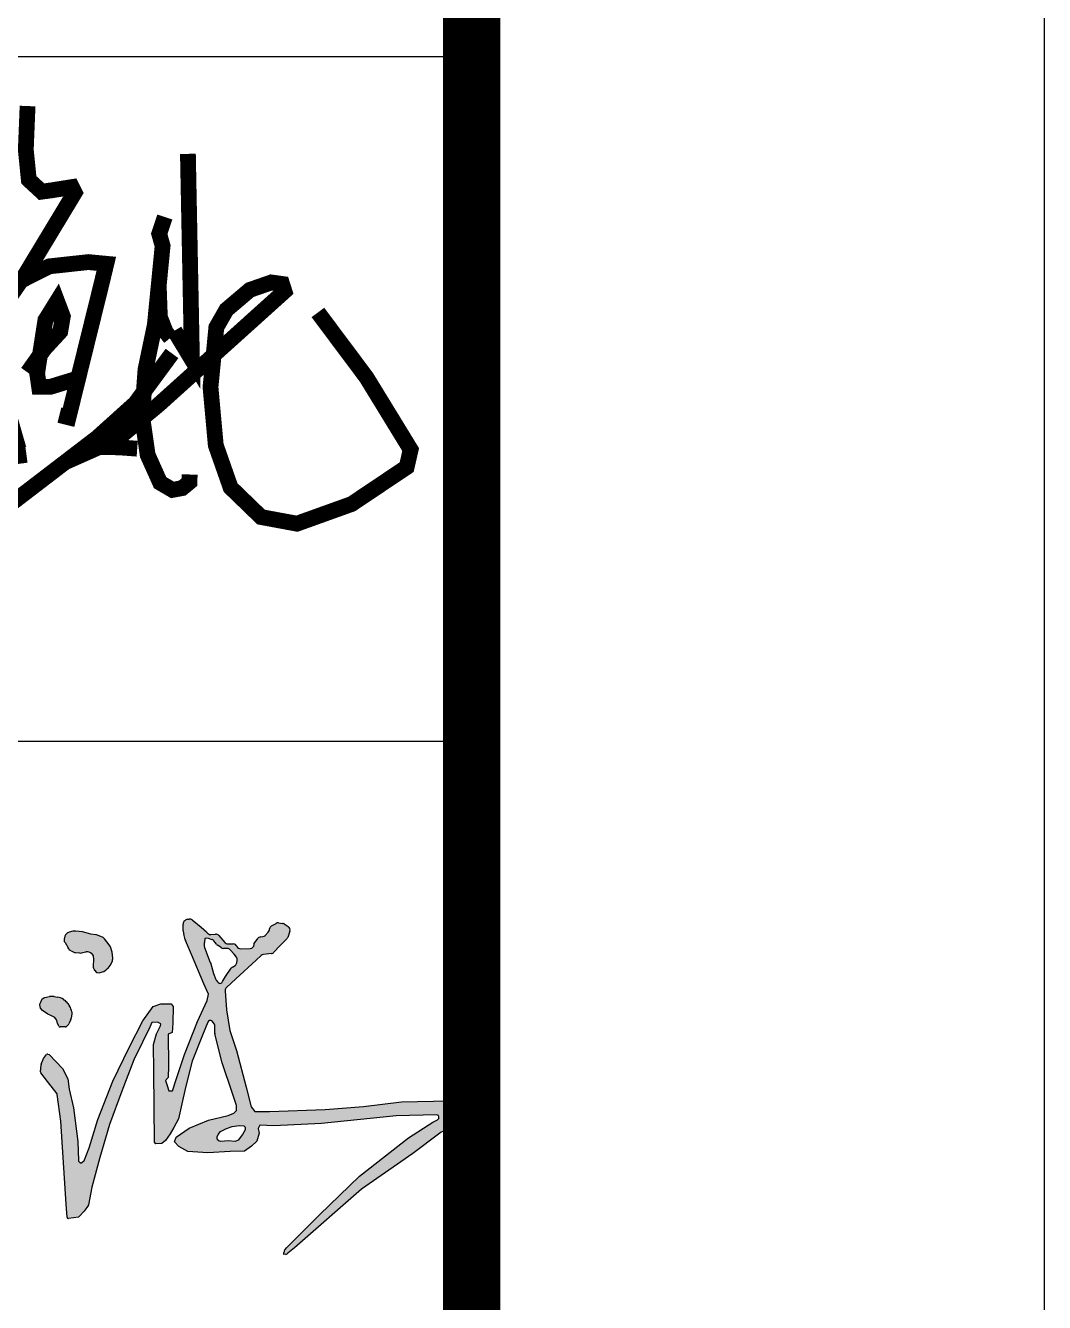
# Model space of a CAD drawing. Extents: x 69728788 to 149766163, y 20718153 to 43663798.
# Drawn here: x 74929901 to 74932569, y 21520424 to 21523769 of the extents above; entities that cross this region are included whole.
import ezdxf

# ---------------------------------------------------------------- set-up
doc = ezdxf.new("R2010")
doc.units = 0
doc.header["$LTSCALE"] = 1000
doc.header["$MEASUREMENT"] = 0
doc.layers.get('0').update_dxf_attribs({"linetype": 'CONTINUOUS'})
for name, color, linetype in [('PUB_TITLE', 4, 'CONTINUOUS'), ('图框', 253, 'CONTINUOUS'), ('签名', 7, 'CONTINUOUS')]:
    doc.layers.add(name, color=color, linetype=linetype)
doc.layers.add('修改', color=7, linetype='CONTINUOUS', lineweight=20)

# ---------------------------------------------------------------- blocks, each defined once
blk = doc.blocks.new('5555')
at = {"layer": '修改', "color": 1, "const_width": 750}
for points in [[(2546225, -869415), (2546141, -871490), (2546284, -872921), (2546892, -873483), (2547353, -873421), (2548330, -873265), (2548330, -873265), (2548464, -873530), (2546131, -877395), (2545700, -878022), (2545455, -877483), (2544954, -877483), (2544541, -878175), (2545024, -883015), (2545889, -886026), (2545889, -886026), (2546173, -885988)], [(2553842, -871686), (2554034, -881467), (2553203, -880091)], [(2522716, -876986), (2523307, -877329), (2527057, -874161), (2527376, -874398), (2525673, -880071), (2525460, -880674), (2525567, -881147), (2525969, -881229), (2525824, -893691), (2525038, -893023), (2523701, -891421), (2521816, -890353), (2518817, -890353), (2531694, -879226), (2534158, -877327)], [(2552744, -874687), (2552478, -875485), (2552640, -876061), (2552271, -879813), (2551827, -881934), (2551665, -884135), (2551931, -885996), (2552522, -887311), (2553108, -887654), (2553573, -887567), (2553914, -887284), (2553928, -886921)], [(2545915, -877708), (2547248, -877032), (2549110, -876828), (2549966, -876910), (2549748, -877820), (2548171, -884205), (2547736, -884097)], [(2546228, -882073), (2547016, -880960), (2547777, -880131), (2547900, -879412), (2547628, -878692), (2547071, -879588), (2546679, -882105), (2546773, -882759), (2547300, -882759), (2548474, -882399), (2548609, -882432)], [(2548009, -886338), (2549639, -885613), (2550404, -885303), (2552445, -883610), (2556119, -880300), (2558144, -878476), (2558428, -878219), (2558316, -877868), (2557803, -877796), (2556786, -878149), (2555672, -879093), (2555192, -879934), (2554915, -882771), (2555166, -885531), (2555870, -887541), (2557317, -888942), (2559021, -889258), (2561621, -888324), (2564234, -886571), (2564424, -885738), (2562327, -882313), (2560017, -879222)], [(2552456, -877937), (2552509, -879438), (2552793, -880162), (2553011, -880429)], [(2541379, -889203), (2540053, -889824), (2538845, -890950), (2538602, -891716), (2539269, -891824), (2542160, -890818), (2549533, -885171), (2551342, -883541), (2553086, -881169)], [(2534323, -883065), (2534568, -884614), (2534661, -887828), (2534463, -888399), (2534008, -888248)], [(2538421, -884840), (2538097, -885745)], [(2548009, -886338), (2549639, -885613), (2550577, -885631), (2551434, -885695)], [(2530557, -886583), (2530115, -887061), (2531094, -888062), (2532236, -888202), (2532236, -888202), (2532398, -888111)]]:
    blk.add_lwpolyline(points, dxfattribs=at)
blk = doc.blocks.new('新块.dwgASFDFDD')
at = {"layer": '签名'}
h = blk.add_hatch(color=256, dxfattribs=at)
h.paths.add_polyline_path([(96656.3, 22585.8, -0.161092), (96657.7, 22581.3), (96657.7, 22560.9, 0.059171), (96658, 22559.2), (96677.6, 22477.8), (96706.1, 22395.5), (96718, 22360), (96718, 22345.8), (96710.9, 22338), (96694.3, 22331.6), (96639.8, 22319), (96586.1, 22296.9), (96550.6, 22271.7), (96545.9, 22258.3), (96557.7, 22245.7), (96583, 22231.5), (96638.2, 22228.3), (96700.6, 22231.5), (96740.1, 22233), (96759.8, 22246.5), (96774, 22260.7), (96781.1, 22282.7), (96778, 22296.2), (96782.7, 22304.8), (96821.4, 22303.3), (96954, 22309.6), (97161.8, 22330.9), (97273.8, 22333.9), (97279.4, 22331.6), (97280.2, 22328.5, -0.351664), (97276.3, 22319.9), (97263.6, 22313.6), (97196.1, 22269.8), (97059.8, 22162.9), (96948.4, 22056), (96857.2, 21963.8), (96853, 21959.6, 0.182737), (96849.6, 21951), (96849.6, 21945.2), (96855.3, 21946.1, 0.107749), (96860.9, 21949.1), (96878.8, 21964.4), (97065.5, 22126.9), (97207.3, 22225.9), (97283.2, 22282.4, -0.146318), (97299.5, 22290.8), (97318.5, 22297.7), (97363.9, 22322.9), (97389.8, 22345.4), (97387.6, 22356.7), (97366.2, 22366.8), (97309.9, 22372.4), (97175.9, 22370.2), (97070.9, 22356.7), (96964, 22348.8), (96809.7, 22343.2), (96769.2, 22343.2), (96759, 22355.6), (96744.4, 22410.7), (96717.9, 22512.5), (96699.6, 22568), (96689.7, 22625.7), (96686.5, 22678.7, -0.229187), (96690.2, 22687.8), (96716.4, 22711.2), (96772.7, 22763.3), (96786.1, 22776.1, -0.163206), (96792.6, 22779.2), (96814.9, 22781.8, 0.182466), (96822, 22785.4), (96838.1, 22803.4), (96857.5, 22822.7, 0.112028), (96860.1, 22826.9), (96866.1, 22843.8, 0.355152), (96861.3, 22857.2), (96850.1, 22864, 0.105653), (96845.6, 22865.6), (96834.7, 22866.9, 0.158327), (96827.9, 22865.6), (96815.5, 22858.7, 0.229319), (96809.8, 22850.7), (96809.1, 22846.9, -0.149826), (96806.2, 22841), (96797.9, 22832.3, -0.170427), (96791.3, 22828.9), (96784.5, 22827.9, 0.205569), (96776.9, 22823.4), (96767.1, 22809.7), (96766.9, 22806.7, -0.389723), (96756, 22796), (96729.4, 22795.2, -0.298366), (96718.9, 22801.6), (96718.6, 22802, 0.282824), (96708.8, 22808.5), (96693.3, 22808.9, -0.213806), (96685, 22812.8), (96668.7, 22832, 0.241802), (96659.2, 22836), (96646.2, 22834.9, -0.296225), (96635.5, 22840.7), (96634.7, 22842.1), (96619.9, 22855.4), (96594.5, 22875.3, 0.183189), (96586.8, 22877.7), (96583.1, 22877.4, 0.143474), (96577.2, 22875.3), (96574.1, 22873, 0.248651), (96569.5, 22863.5), (96570.1, 22845.4, 0.093275), (96576.3, 22818.4), (96593.2, 22779.3), (96627, 22697.7), (96640.3, 22668.8), (96636.8, 22651.3), (96609.2, 22593.3), (96573.3, 22501.8), (96550.8, 22434.3), (96540.2, 22400.6), (96529.7, 22400.6), (96524, 22418.1), (96520.5, 22428.7), (96528.3, 22437.1), (96529, 22470.2), (96528.3, 22558.1), (96538.8, 22562.3), (96540.9, 22588.3), (96542.3, 22634.8), (96536.7, 22642.5), (96507.9, 22642.5), (96486, 22634.8), (96457.9, 22594.7), (96419.9, 22520.8), (96374, 22427.7), (96332.5, 22320.8), (96308.6, 22242.1), (96295.2, 22207.6), (96288.6, 22201, -0.398668), (96283.4, 22200.8), (96280.2, 22203.7, -0.202683), (96279, 22206.4), (96276.9, 22259.6), (96264.9, 22353.2), (96253, 22404.7), (96249.4, 22433.6), (96234.7, 22462.4), (96197.3, 22501.8), (96193.9, 22502.4, 0.27777), (96190.3, 22501), (96181.8, 22490.1), (96175.4, 22474.1, 0.073618), (96175.1, 22473), (96173.4, 22453.3, 0.189344), (96174.2, 22450.7), (96193.1, 22426.4), (96220, 22391), (96229.9, 22316), (96244.7, 22085.4), (96247, 22049.2, 0.436729), (96251.3, 22045.8), (96278.8, 22049.7, 0.16879), (96281, 22050.8), (96295.1, 22065.6), (96306.5, 22082.4, 0.102966), (96307.1, 22083.8), (96316.4, 22132.7), (96338.5, 22214.7), (96364.6, 22306.5), (96399.4, 22399.6), (96432.6, 22486.6), (96456.3, 22535.5), (96476.8, 22577.3), (96482.4, 22589.9), (96498.1, 22591.5), (96507.6, 22586.8), (96506.8, 22581.2), (96495.8, 22558.4), (96487.1, 22529.2), (96487.9, 22455), (96490.3, 22257.6), (96494.2, 22252.9), (96510, 22254.5), (96520.3, 22262.4), (96533.7, 22281.3), (96544, 22298.6), (96556.6, 22322.3), (96566.2, 22364.4), (96576.4, 22409.4), (96594.6, 22482.7), (96623, 22555.3), (96638.6, 22591.6, -0.469667), (96649.6, 22594.8)])
h.paths.add_polyline_path([(96672.9, 22699.1, -0.288827), (96665.1, 22702.9), (96662.1, 22707, -0.065977), (96660.7, 22709.6), (96654.1, 22726.7), (96645.3, 22756.6, 0.044379), (96644.6, 22758.4, -0.024291), (96645, 22757.4), (96629.2, 22798.5, -0.091237), (96628.5, 22802.5), (96628.4, 22812.8), (96630, 22823.6), (96634.4, 22824.8), (96640.4, 22823.6), (96650.1, 22820.4, -0.144533), (96655.3, 22816.8), (96662.6, 22807.7, 0.074132), (96665, 22805.4), (96675.5, 22798.3, 0.138918), (96681.3, 22796.3), (96692.2, 22795.8, -0.194331), (96699.9, 22792.3), (96711.2, 22780.2), (96717.7, 22771.5, -0.202294), (96719.7, 22763), (96718.6, 22756.4, -0.204654), (96713.8, 22749), (96706.4, 22743.9, 0.089425), (96703.5, 22741.1), (96687.4, 22718.3), (96679.1, 22704.1), (96676.8, 22700.2)], flags=16)
h.paths.add_polyline_path([(96724.9, 22303.7), (96738, 22303.3), (96742.2, 22299.5), (96742.2, 22291.6), (96734.7, 22278.9), (96722.5, 22263), (96714.1, 22259.3), (96694.9, 22261.1), (96674.7, 22259.7), (96668.7, 22261.6), (96664, 22267.2), (96664.4, 22272.8), (96666.9, 22279.4), (96673.8, 22287.3), (96690.2, 22295.8), (96705.6, 22301.4)], flags=16)
h.paths.add_polyline_path([(96315.9, 22781.5), (96319.3, 22775.3), (96320.4, 22764.9), (96319.9, 22747.1, 0.170281), (96323.7, 22735.3), (96328.5, 22729.1), (96336.6, 22728.6), (96346, 22731.1, 0.103189), (96352.9, 22734.5), (96357.7, 22738.3, 0.062296), (96361, 22741.6), (96366.8, 22749.1), (96372.1, 22759.3, 0.141144), (96374.1, 22769.4), (96372.8, 22785.3), (96367.5, 22800.5, 0.087273), (96364.3, 22806.2), (96350.7, 22822.9, 0.128318), (96343.1, 22828.4), (96331.4, 22833, 0.060575), (96327.1, 22834.2), (96313.5, 22836), (96300.3, 22839), (96289.7, 22842), (96271.3, 22844.5), (96263.2, 22844.1), (96253.4, 22841.6), (96250.7, 22840.4, 0.142069), (96242.7, 22833.6), (96240.6, 22830.5), (96239.3, 22822), (96239.3, 22815.6), (96241.9, 22813), (96249.8, 22797.8, 0.158988), (96258.1, 22789.6), (96264.4, 22786.4, 0.091187), (96270.9, 22784.5), (96281.6, 22783.5, 0.078859), (96287.5, 22783.8), (96298.2, 22786.2), (96300.6, 22786.5, -0.22636)], flags=17)
h.paths.add_polyline_path([(96202, 22609.3), (96213.4, 22604.4), (96217.7, 22597.9), (96220.4, 22588.7), (96224.3, 22580.1, 0.295053), (96227.7, 22577.9), (96242.5, 22577.9, 0.162181), (96244.7, 22578.6), (96246.6, 22580, 0.119743), (96252.2, 22586.9), (96257.1, 22596.9, 0.078472), (96258.8, 22602.5), (96260.4, 22613.9), (96260.2, 22619.9, 0.110904), (96254.2, 22635.2), (96249.1, 22642.8, 0.087686), (96240, 22652.2), (96237, 22654.4, 0.119431), (96220.6, 22661.1), (96211.2, 22662.5, 0.087256), (96198.2, 22662.2), (96185.7, 22659.7), (96183, 22659.1), (96178.1, 22656.4), (96176.1, 22652.6, 0.064845), (96172.7, 22643.6), (96171.6, 22639.1), (96173.3, 22630.4), (96179.2, 22623.9), (96193.3, 22613.1)])
for p, q in [((96570.1, 22845.4), (96569.5, 22863.5)), ((96574.1, 22873), (96577.2, 22875.3)), ((96583.1, 22877.4), (96586.8, 22877.7)), ((96594.5, 22875.3), (96619.9, 22855.4)), ((96619.9, 22855.4), (96634.7, 22842.1)), ((96809.1, 22846.9), (96809.8, 22850.7)), ((96815.5, 22858.7), (96827.9, 22865.6)), ((96834.7, 22866.9), (96845.6, 22865.6)), ((96850.1, 22864), (96861.3, 22857.2)), ((96240.6, 22830.5), (96239.3, 22822)), ((96239.3, 22822), (96239.3, 22815.6)), ((96239.3, 22815.6), (96241.9, 22813)), ((96242.7, 22833.6), (96240.6, 22830.5)), ((96253.4, 22841.6), (96250.7, 22840.4)), ((96263.2, 22844.1), (96253.4, 22841.6)), ((96271.3, 22844.5), (96263.2, 22844.1)), ((96289.7, 22842), (96271.3, 22844.5)), ((96300.3, 22839), (96289.7, 22842)), ((96313.5, 22836), (96300.3, 22839)), ((96327.1, 22834.2), (96313.5, 22836)), ((96343.1, 22828.4), (96331.4, 22833)), ((96364.3, 22806.2), (96350.7, 22822.9)), ((96593.2, 22779.3), (96576.3, 22818.4)), ((96630, 22823.6), (96628.6, 22813.6)), ((96634.4, 22824.8), (96630, 22823.6)), ((96640.4, 22823.6), (96634.4, 22824.8)), ((96634.7, 22842.1), (96635.5, 22840.7)), ((96650.1, 22820.4), (96640.4, 22823.6)), ((96646.2, 22834.9), (96659.2, 22836)), ((96662.6, 22807.7), (96655.3, 22816.8)), ((96668.7, 22832), (96685, 22812.8)), ((96767.1, 22809.7), (96776.9, 22823.4)), ((96784.5, 22827.9), (96791.3, 22828.9)), ((96797.9, 22832.3), (96806.2, 22841)), ((96857.5, 22822.7), (96838.1, 22803.4)), ((96866.1, 22843.8), (96860.1, 22826.9)), ((96241.9, 22813), (96249.8, 22797.8)), ((96258.1, 22789.6), (96264.4, 22786.4)), ((96270.9, 22784.5), (96281.6, 22783.5)), ((96287.5, 22783.8), (96298.2, 22786.2)), ((96298.2, 22786.2), (96300.6, 22786.5)), ((96315.9, 22781.5), (96319.3, 22775.3)), ((96372.8, 22785.3), (96367.5, 22800.5)), ((96374.1, 22769.4), (96372.8, 22785.3)), ((96627, 22697.7), (96593.2, 22779.3)), ((96628.5, 22811.9), (96628.5, 22802.5)), ((96629.2, 22798.5), (96645, 22757.4)), ((96675.5, 22798.3), (96665, 22805.4)), ((96692.2, 22795.8), (96681.3, 22796.3)), ((96693.3, 22808.9), (96708.8, 22808.5)), ((96711.2, 22780.2), (96699.9, 22792.3)), ((96717.7, 22771.5), (96711.2, 22780.2)), ((96718.6, 22802), (96718.9, 22801.6)), ((96729.4, 22795.2), (96756, 22796)), ((96766.9, 22806.7), (96767.1, 22809.7)), ((96814.9, 22781.8), (96792.6, 22779.2)), ((96838.1, 22803.4), (96822, 22785.4)), ((96319.3, 22775.3), (96320.4, 22764.9)), ((96320.4, 22764.9), (96319.9, 22747.1)), ((96361, 22741.6), (96366.8, 22749.1)), ((96366.8, 22749.1), (96372.1, 22759.3)), ((96645.3, 22756.6), (96654.1, 22726.7)), ((96706.4, 22743.9), (96713.8, 22749)), ((96772.7, 22763.3), (96716.4, 22711.2)), ((96718.6, 22756.4), (96719.7, 22763)), ((96786.1, 22776.1), (96772.7, 22763.3)), ((96323.7, 22735.3), (96328.5, 22729.1)), ((96328.5, 22729.1), (96336.6, 22728.6)), ((96336.6, 22728.6), (96346, 22731.1)), ((96352.9, 22734.5), (96357.7, 22738.3)), ((96654.1, 22726.7), (96660.7, 22709.6)), ((96679.1, 22704.1), (96687.4, 22718.3)), ((96687.4, 22718.3), (96703.5, 22741.1)), ((96716.4, 22711.2), (96690.2, 22687.8)), ((96640.3, 22668.8), (96627, 22697.7)), ((96662.1, 22707), (96665.1, 22702.9)), ((96672.9, 22699.1), (96676.8, 22700.2)), ((96676.8, 22700.2), (96679.1, 22704.1)), ((96686.5, 22678.7), (96689.7, 22625.7)), ((96171.6, 22639.1), (96172.7, 22643.6)), ((96173.3, 22630.4), (96171.6, 22639.1)), ((96176.1, 22652.6), (96178.1, 22656.4)), ((96178.1, 22656.4), (96183, 22659.1)), ((96183, 22659.1), (96185.7, 22659.7)), ((96185.7, 22659.7), (96198.2, 22662.2)), ((96211.2, 22662.5), (96220.6, 22661.1)), ((96237, 22654.4), (96240, 22652.2)), ((96249.1, 22642.8), (96254.2, 22635.2)), ((96486, 22634.8), (96507.9, 22642.5)), ((96507.9, 22642.5), (96536.7, 22642.5)), ((96536.7, 22642.5), (96542.3, 22634.8)), ((96609.2, 22593.3), (96636.8, 22651.3)), ((96636.8, 22651.3), (96640.3, 22668.8)), ((96179.2, 22623.9), (96173.3, 22630.4)), ((96193.3, 22613.1), (96179.2, 22623.9)), ((96202, 22609.3), (96193.3, 22613.1)), ((96213.4, 22604.4), (96202, 22609.3)), ((96217.7, 22597.9), (96213.4, 22604.4)), ((96260.4, 22613.9), (96258.8, 22602.5)), ((96260.2, 22619.9), (96260.4, 22613.9)), ((96457.9, 22594.7), (96486, 22634.8)), ((96542.3, 22634.8), (96540.9, 22588.3)), ((96689.7, 22625.7), (96699.6, 22568)), ((96220.4, 22588.7), (96217.7, 22597.9)), ((96224.3, 22580.1), (96220.4, 22588.7)), ((96242.5, 22577.9), (96227.7, 22577.9)), ((96246.6, 22580), (96244.7, 22578.6)), ((96257.1, 22596.9), (96252.2, 22586.9)), ((96419.9, 22520.8), (96457.9, 22594.7)), ((96476.8, 22577.3), (96456.3, 22535.5)), ((96482.4, 22589.9), (96476.8, 22577.3)), ((96498.1, 22591.5), (96482.4, 22589.9)), ((96495.8, 22558.4), (96506.8, 22581.2)), ((96507.6, 22586.8), (96498.1, 22591.5)), ((96506.8, 22581.2), (96507.6, 22586.8)), ((96540.9, 22588.3), (96538.8, 22562.3)), ((96573.3, 22501.8), (96609.2, 22593.3)), ((96638.6, 22591.6), (96623, 22555.3)), ((96650.4, 22593.8), (96649.3, 22595.1)), ((96656.3, 22585.6), (96650.4, 22593.8)), ((96657.7, 22560.9), (96657.7, 22581.3)), ((96699.6, 22568), (96717.9, 22512.5)), ((96456.3, 22535.5), (96432.6, 22486.6)), ((96487.1, 22529.2), (96495.8, 22558.4)), ((96538.8, 22562.3), (96528.3, 22558.1)), ((96528.3, 22558.1), (96529, 22470.2)), ((96623, 22555.3), (96594.6, 22482.7)), ((96677.6, 22477.8), (96658, 22559.2)), ((96181.8, 22490.1), (96190.3, 22501)), ((96193.9, 22502.4), (96197.3, 22501.8)), ((96197.3, 22501.8), (96234.7, 22462.4)), ((96374, 22427.7), (96419.9, 22520.8)), ((96487.9, 22455), (96487.1, 22529.2)), ((96550.8, 22434.3), (96573.3, 22501.8)), ((96717.9, 22512.5), (96744.4, 22410.7)), ((96173.4, 22453.3), (96175.1, 22473)), ((96175.4, 22474.1), (96181.8, 22490.1)), ((96234.7, 22462.4), (96249.4, 22433.6)), ((96432.6, 22486.6), (96399.4, 22399.6)), ((96529, 22470.2), (96528.3, 22437.1)), ((96594.6, 22482.7), (96576.4, 22409.4)), ((96706.1, 22395.5), (96677.6, 22477.8)), ((96193.1, 22426.4), (96174.2, 22450.7)), ((96219.4, 22391.8), (96193.1, 22426.4)), ((96249.4, 22433.6), (96253, 22404.7)), ((96332.5, 22320.8), (96374, 22427.7)), ((96490.3, 22257.6), (96487.9, 22455)), ((96528.3, 22437.1), (96520.5, 22428.7)), ((96520.5, 22428.7), (96524, 22418.1)), ((96540.2, 22400.6), (96550.8, 22434.3)), ((96229.9, 22316), (96220.1, 22390)), ((96253, 22404.7), (96264.9, 22353.2)), ((96399.4, 22399.6), (96364.6, 22306.5)), ((96524, 22418.1), (96529.7, 22400.6)), ((96529.7, 22400.6), (96540.2, 22400.6)), ((96576.4, 22409.4), (96566.2, 22364.4)), ((96718, 22360), (96706.1, 22395.5)), ((96744.4, 22410.7), (96759, 22355.6)), ((96264.9, 22353.2), (96276.9, 22259.6)), ((96566.2, 22364.4), (96556.6, 22322.3)), ((96718, 22345.8), (96718, 22360)), ((96759, 22355.6), (96769.2, 22343.2)), ((96964, 22348.8), (97070.9, 22356.7)), ((97070.9, 22356.7), (97175.9, 22370.2)), ((97175.9, 22370.2), (97309.9, 22372.4)), ((97309.9, 22372.4), (97366.2, 22366.8)), ((97366.2, 22366.8), (97387.6, 22356.7)), ((97387.6, 22356.7), (97389.8, 22345.4)), ((96308.6, 22242.1), (96332.5, 22320.8)), ((96556.6, 22322.3), (96544, 22298.6)), ((96586.1, 22296.9), (96639.8, 22319)), ((96639.8, 22319), (96694.3, 22331.6)), ((96694.3, 22331.6), (96710.9, 22338)), ((96710.9, 22338), (96718, 22345.8)), ((96769.2, 22343.2), (96809.7, 22343.2)), ((96809.7, 22343.2), (96964, 22348.8)), ((97161.8, 22330.9), (96954, 22309.6)), ((97273.8, 22333.9), (97161.8, 22330.9)), ((97263.6, 22313.6), (97276.3, 22319.9)), ((97279.4, 22331.6), (97273.8, 22333.9)), ((97280.2, 22328.5), (97279.4, 22331.6)), ((97363.9, 22322.9), (97318.5, 22297.7)), ((97389.8, 22345.4), (97363.9, 22322.9)), ((96244.7, 22085.4), (96229.9, 22316)), ((96364.6, 22306.5), (96338.5, 22214.7)), ((96544, 22298.6), (96533.7, 22281.3)), ((96550.6, 22271.7), (96586.1, 22296.9)), ((96666.9, 22279.4), (96673.8, 22287.3)), ((96673.8, 22287.3), (96690.2, 22295.8)), ((96690.2, 22295.8), (96705.6, 22301.4)), ((96705.6, 22301.4), (96724.9, 22303.7)), ((96724.9, 22303.7), (96738, 22303.3)), ((96742.2, 22291.6), (96734.7, 22278.9)), ((96738, 22303.3), (96742.2, 22299.5)), ((96742.2, 22299.5), (96742.2, 22291.6)), ((96781.1, 22282.7), (96774, 22260.7)), ((96782.7, 22304.8), (96778, 22296.2)), ((96778, 22296.2), (96781.1, 22282.7)), ((96821.4, 22303.3), (96782.7, 22304.8)), ((96954, 22309.6), (96821.4, 22303.3)), ((97196.1, 22269.8), (97263.6, 22313.6)), ((97283.2, 22282.4), (97207.3, 22225.9)), ((97318.5, 22297.7), (97299.5, 22290.8)), ((96276.9, 22259.6), (96279, 22206.4)), ((96494.2, 22252.9), (96490.3, 22257.6)), ((96510, 22254.5), (96494.2, 22252.9)), ((96520.3, 22262.4), (96510, 22254.5)), ((96533.7, 22281.3), (96520.3, 22262.4)), ((96545.9, 22258.3), (96550.6, 22271.7)), ((96557.7, 22245.7), (96545.9, 22258.3)), ((96664, 22267.2), (96664.4, 22272.8)), ((96668.7, 22261.6), (96664, 22267.2)), ((96664.4, 22272.8), (96666.9, 22279.4)), ((96674.7, 22259.7), (96668.7, 22261.6)), ((96694.9, 22261.1), (96674.7, 22259.7)), ((96714.1, 22259.3), (96694.9, 22261.1)), ((96722.5, 22263), (96714.1, 22259.3)), ((96734.7, 22278.9), (96722.5, 22263)), ((96759.8, 22246.5), (96740.1, 22233)), ((96774, 22260.7), (96759.8, 22246.5)), ((97059.8, 22162.9), (97196.1, 22269.8)), ((96295.5, 22208.3), (96308.6, 22242.1)), ((96338.5, 22214.7), (96316.4, 22132.7)), ((96583, 22231.5), (96557.7, 22245.7)), ((96638.2, 22228.3), (96583, 22231.5)), ((96700.6, 22231.5), (96638.2, 22228.3)), ((96740.1, 22233), (96700.6, 22231.5)), ((97207.3, 22225.9), (97065.5, 22126.9)), ((96280.2, 22203.7), (96283.4, 22200.8)), ((96288.6, 22201), (96294.6, 22207)), ((96948.4, 22056), (97059.8, 22162.9)), ((96316.4, 22132.7), (96307.1, 22083.8)), ((97065.5, 22126.9), (96878.8, 21964.4)), ((96247, 22049.2), (96244.7, 22085.4)), ((96306.5, 22082.4), (96295.1, 22065.6)), ((96278.8, 22049.7), (96251.3, 22045.8)), ((96295.1, 22065.6), (96281, 22050.8)), ((96857.2, 21963.8), (96948.4, 22056)), ((96853, 21959.6), (96857.2, 21963.8)), ((96878.8, 21964.4), (96860.9, 21949.1)), ((96849.6, 21945.2), (96849.6, 21951)), ((96855.3, 21946.1), (96849.6, 21945.2))]:
    blk.add_line(p, q)
for centre, radius, start, end in [((96580.7, 22863.9), 11.3, 126.2324, 182.0863), ((96583.8, 22866.2), 11.2, 93.5735, 126.2324), ((96587.5, 22866.4), 11.3, 52.0502, 93.5735), ((96820.9, 22848.9), 11.2, 118.8676, 170.5304), ((96833.3, 22855.8), 11.3, 82.8805, 118.8676), ((96844.2, 22854.4), 11.3, 58.7562, 82.8805), ((96855.5, 22847.6), 11.2, 340.5459, 58.7562), ((96258.3, 22823.2), 18.7, 113.9458, 146.2892), ((96324.5, 22815.6), 18.8, 68.4441, 82.3099), ((96336.2, 22811), 18.8, 39.1957, 68.4441), ((96645.1, 22848.1), 75, 182.0863, 203.4016), ((96645.3, 22846.1), 11.2, 208.6294, 274.6318), ((96646.5, 22809.8), 11.3, 38.6817, 71.5785), ((96660.1, 22824.7), 11.2, 40.2585, 94.6318), ((96786, 22816.8), 11.3, 97.7592, 144.2248), ((96789.8, 22840), 11.3, 277.7592, 316.4464), ((96798.1, 22848.7), 11.2, 316.4464, 350.5304), ((96849.5, 22830.6), 11.3, 314.9775, 340.5459), ((96266.4, 22806.4), 18.8, 207.3179, 243.4529), ((96272.8, 22803.2), 18.8, 243.4529, 264.2939), ((96283.4, 22802.1), 18.8, 264.2939, 282.3297), ((96303, 22767.9), 18.7, 46.5706, 97.5887), ((96349.8, 22794.3), 18.8, 19.2447, 39.1957), ((96639.7, 22812), 11.2, 171.8636, 180.1478), ((96639.7, 22802.5), 11.2, 180.1478, 200.9999), ((96671.3, 22814.7), 11.3, 218.6817, 235.6406), ((96681.9, 22807.6), 11.3, 235.6406, 267.2758), ((96693.6, 22820.1), 11.2, 220.2585, 268.5324), ((96691.7, 22784.6), 11.2, 43.2867, 87.2758), ((96708.5, 22797.2), 11.3, 25.3636, 88.5324), ((96729, 22806.4), 11.3, 205.3636, 271.8169), ((96755.7, 22807.3), 11.2, 271.8169, 356.9849), ((96793.9, 22768), 11.3, 96.6274, 133.7045), ((96813.6, 22793), 11.3, 276.6274, 317.9904), ((96338.7, 22746.6), 18.8, 178.6017, 217.2565), ((96355.4, 22767.9), 18.7, 332.6318, 4.7674), ((96634.5, 22753.4), 11.2, 16.4017, 20.9999), ((96712.7, 22734.6), 11.3, 124.266, 144.7064), ((96707.5, 22758.2), 11.3, 304.266, 350.5303), ((96708.6, 22764.8), 11.3, 350.5303, 36.2753), ((96341.3, 22749.2), 18.8, 284.4594, 308.0252), ((96346.2, 22753.1), 18.7, 308.0252, 322.284), ((96671.2, 22713.7), 11.3, 201.1764, 216.2753), ((96672, 22707.2), 8.12, 211.9977, 276.4383), ((96697.7, 22679.4), 11.3, 131.8555, 183.4896), ((96209.2, 22635), 37.5, 151.9088, 166.7495), ((96205.6, 22625.4), 37.5, 81.3541, 101.3013), ((96215, 22624), 37.5, 54.1116, 81.3541), ((96218, 22621.8), 37.5, 34.0668, 54.1116), ((96223.1, 22614.2), 37.5, 8.7529, 34.0668), ((96240.2, 22605.1), 18.8, 334.1614, 352.109), ((96227.7, 22581.6), 3.75, 204.2445, 270), ((96242.5, 22581.6), 3.75, 270, 306.8483), ((96235.3, 22595), 18.7, 306.8483, 334.1614), ((96645.5, 22588.6), 7.5, 59.0561, 156.7851), ((96650.2, 22581.3), 7.5, 0, 35.5589), ((96665.2, 22560.9), 7.5, 180, 193.5452), ((96193.3, 22498.7), 3.75, 80.0085, 142.1032), ((96178.9, 22472.7), 3.75, 158.1684, 175.0099), ((96177.1, 22453), 3.75, 175.0099, 217.8968), ((96216.4, 22389.5), 3.75, 7.5297, 37.2565), ((97272.9, 22326.6), 7.5, 296.5471, 14.0468), ((97305.5, 22259.2), 32.2, 100.7212, 134.0184), ((96282.7, 22206.5), 3.75, 182.2043, 228.0351), ((96285.9, 22203.6), 3.75, 228.0351, 314.9775), ((96292, 22209.7), 3.75, 314.9775, 338.7908), ((96303.4, 22084.5), 3.75, 325.6922, 349.2074), ((96250.8, 22049.5), 3.75, 183.7547, 278.1238), ((96278.3, 22053.4), 3.75, 278.1238, 316.4464), ((96862.7, 21950.7), 13.1, 137.3847, 178.8078), ((96851.1, 21960.5), 15, 285.8705, 310.4699)]:
    blk.add_arc(centre, radius, start, end)

msp = doc.modelspace()

# ---------------------------------------------------------------- linework, layer by layer
at = {"layer": 'PUB_TITLE'}
msp.add_lwpolyline([(74843468.9, 21476808.9), (74932568.9, 21476808.9), (74932568.9, 21539808.9), (74843468.9, 21539808.9)], close=True, dxfattribs=at)
at = {"layer": 'PUB_TITLE', "const_width": 150}
msp.add_lwpolyline([(74847218.9, 21478308.9), (74931068.9, 21478308.9), (74931068.9, 21538308.9), (74847218.9, 21538308.9)], close=True, dxfattribs=at)
at = {"layer": '图框', "color": 0}
for p, q in [((74922055.1, 21523687.7), (74931068.9, 21523687.7)), ((74922055.1, 21523687.7), (74931068.9, 21523687.7)), ((74922055.1, 21521894.9), (74931068.9, 21521894.9))]:
    msp.add_line(p, q, dxfattribs=at)
at = {"layer": '图框', "color": 0, "const_width": 75}
msp.add_lwpolyline([(74922055.1, 21525181.7), (74931068.9, 21525181.7), (74931068.9, 21509942.9), (74922055.1, 21509942.9)], close=True, dxfattribs=at)

# ---------------------------------------------------------------- block references
at = {"xscale": 0.05512500554323196, "yscale": 0.05512499995529652, "zscale": 0.05512499999999999}
msp.add_blockref('5555', (74789545.3, 21571484.6), dxfattribs=at)
at = {"layer": '图框', "color": 0, "xscale": 0.9426375031471252, "yscale": 0.9426375031471252, "zscale": 0.9426375000000002}
msp.add_blockref('新块.dwgASFDFDD', (74839283.2, 21499863.3, -1767.4), dxfattribs=at)

doc.saveas('drawing.dxf')
